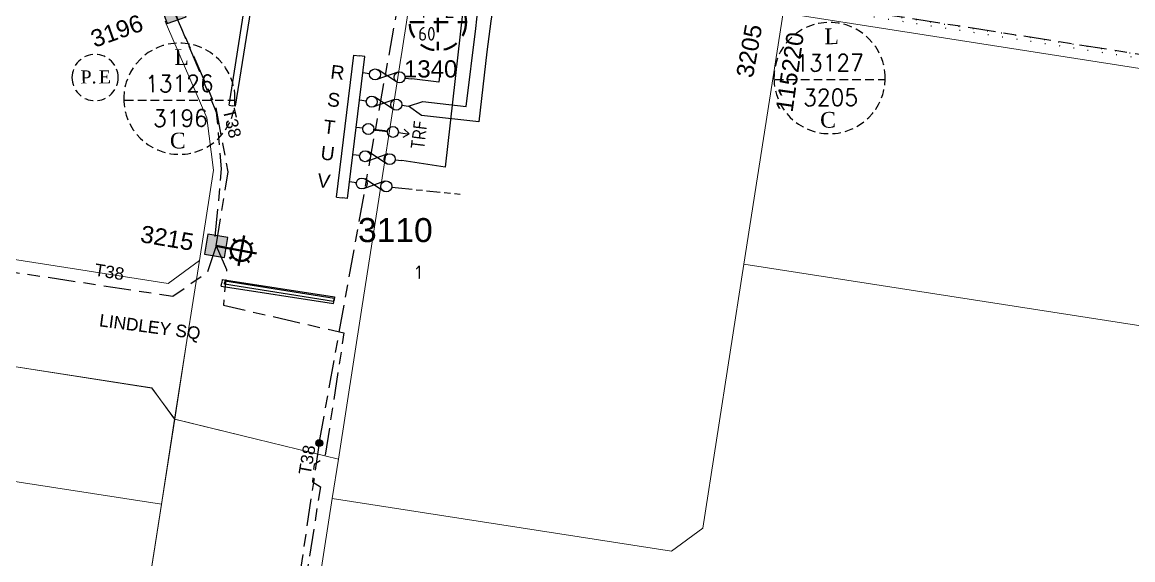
# Model space of a CAD drawing. Header units: metres. Extents: x 297818 to 299097, y 6264861 to 6266140.
# Drawn here: x 298226.2 to 298387.9, y 6265437.1 to 6265515.3 of the extents above; entities that cross this region are included whole.
import ezdxf
from ezdxf.enums import TextEntityAlignment as Align

# ---------------------------------------------------------------- set-up
doc = ezdxf.new("R2010")
doc.units = ezdxf.units.M
for name, pattern in [('Cable Exist UG', [8.2, 4, -1.2, 1.8, -1.2]), ('Cable New OH', [6, 4, -2]), ('Cable Remove', [2, 0, -2]), ('Dash', [5, 3, -2]), ('HIDDEN', [0.375, 0.25, -0.125]), ('HIDDEN2', [0.1875, 0.125, -0.0625]), ('IECLCHAINA', [8.2, 4, -1.2, 1.8, -1.2])]:
    doc.linetypes.add(name, pattern=pattern)
doc.layers.get('0').update_dxf_attribs({"color": 6})
for name, color, linetype in [('_User_LV_Exist', 7, 'Continuous'), ('Equip_HV_EXT', 7, 'Continuous'), ('Equip_LV_EXT', 7, 'Continuous'), ('Equip_SP_SL_EXT', 7, 'Continuous'), ('Mains_HV_EXT', 7, 'Continuous'), ('Mains_LV_EXT', 7, 'Continuous'), ('Mains_LV_NEW_T84', 2, 'Continuous'), ('Mains_SL_EXT', 7, 'Continuous'), ('Notes_LV_MISC', 7, 'Continuous'), ('Notes_SL_MISC', 7, 'Continuous'), ('Sub_LV_EXT', 7, 'Continuous'), ('SupportsUG_SP_LV_EXT', 7, 'Continuous'), ('SupportsUG_SP_LV_SL_EXT', 7, 'Continuous'), ('UG_Details_SP_MISC', 7, 'Continuous')]:
    doc.layers.add(name, color=color, linetype=linetype)
doc.layers.add('Cadastre Land Parcels_SP_EXT', color=9, linetype='Continuous', lineweight=5)
doc.layers.add('Cadastre Roads_SP_EXT', color=9, linetype='Continuous', lineweight=5)
doc.styles.add('AR12', font='Simplex')
doc.styles.add('COLUMN_LABEL', font='arial.ttf')
doc.styles.add('iecARIAL', font='arial.ttf', dxfattribs={"height": 2})
doc.styles.add('iecDevPlan', font='isocp.shx', dxfattribs={"height": 1.8})
doc.styles.add('iecNAME', font='times.ttf')
doc.styles.add('IESYMBOL1', font='isocp.shx')
doc.styles.add('POLE_LABEL', font='arial.ttf')
doc.styles.add('SLCP_LABEL', font='arial.ttf', dxfattribs={"height": 3.5})
doc.styles.get("Standard").update_dxf_attribs({"font": 'arial.ttf'})
doc.linetypes.add('Cable New UG', pattern='A,7,-0.25,["x",Standard,S=2,R=0,X=0.2,Y=-0.8],-2.1', length=9.35)

# ---------------------------------------------------------------- blocks, each defined once
blk = doc.blocks.new('COLUMN_EXT')
blk.add_hatch(color=256).paths.add_polyline_path([(-1.49, 1.48), (-1.49, -1.49), (1.48, -1.49), (1.48, 1.48)])
blk.add_lwpolyline([(-1.49, -1.49), (1.48, -1.49), (1.48, 1.48), (-1.49, 1.48)], close=True)
for tag, height, style, flags, p in [('ASSET_NUM', 2.5, 'COLUMN_LABEL', 8, (2, 2)), ('STRUCTURE_PLANT_NUMBER', 0.2, 'POLE_LABEL', 9, (1.81, 0.03)), ('STREET_CODE', 0.2, 'COLUMN_LABEL', 9, (1.81, -0.2))]:
    blk.add_attdef(tag, text='', height=height, dxfattribs=dict(style=style, flags=flags)).set_placement(p, align=Align.MIDDLE_LEFT)
at = {"flags": 9}
for tag, p in [('COLUMN_TYPE', (1.81, -0.4)), ('OWNED_BY', (1.81, -0.6)), ('STATE', (1.81, -0.8)), ('USAGE', (1.81, -1)), ('STREETNAME', (1.81, -1.6)), ('LEGEND', (1.81, -1.2)), ('LOCATION', (1.81, -1.4)), ('SUBURB', (1.81, -1.8)), ('NOTES', (1.81, -2))]:
    blk.add_attdef(tag, text='', height=0.2, dxfattribs=at).set_placement(p, align=Align.MIDDLE_LEFT)
at = {"flags": 1}
blk.add_attdef('Z', (1.81, -2.35), '', height=0.2, dxfattribs=at)
blk = doc.blocks.new('PILLAR_EXT')
blk.add_hatch(color=256).paths.add_polyline_path([(-2.475, 0.99), (-2.475, -0.99), (2.475, -0.99), (2.475, 0.99)])
blk.add_lwpolyline([(-2.475, -0.99), (2.475, -0.99), (2.475, 0.99), (-2.475, 0.99)], close=True)
at = {"style": 'iecARIAL', "flags": 8}
blk.add_attdef('ASSET_NUM', (1.5, 3.5), '', height=2.5, dxfattribs=at)
for tag, p, flags in [('OWNED_BY', (0, -0.2), 9), ('STATE', (0, -0.4), 9), ('SUPPORT_TYPE', (0, -0.6), 9), ('STREETNAME', (0, -1.8), 9), ('USAGE', (0, -0.8), 9), ('LEGEND', (0, -1), 9), ('LOCATION', (0, -1.2), 9), ('NOTES', (0, -1.4), 9), ('PARENT', (0, -1.6), 9), ('SUBURB', (0, -2), 1)]:
    blk.add_attdef(tag, p, '', height=0.2, dxfattribs=dict(flags=flags))
blk = doc.blocks.new('*U142')
at = {"lineweight": 40}
for p, q in [((0, 0), (2.17, -0.42)), ((2.49, 1.01), (2.8, 0.54)), ((4.07, 1.51), (3.22, -2.91)), ((5.35, 0.46), (4.88, 0.14)), ((1.43, -0.27), (5.85, -1.12)), ((1.94, -1.86), (2.4, -1.54)), ((4.8, -2.41), (4.48, -1.94))]:
    blk.add_line(p, q, dxfattribs=at)
blk.add_circle((3.64, -0.7), 1.5, dxfattribs=at)
at = {"style": 'iecARIAL', "flags": 8}
blk.add_attdef('ASSET_NUM', (1.5, 1.5), '', height=2.5, dxfattribs=at)
for tag, p, height, flags in [('OPERATING_VOLTAGE', (0.98, -1.65), 0.2, 9), ('CONSTRUCTED_VOLTAGE', (0.98, -0.65), 0.2, 9), ('CONTROL_TYPE', (0.98, -0.85), 0.2, 9), ('LANTERN_PURPOSE', (0.98, -1.05), 0.2, 9), ('LANTERN_TYPE', (0.98, -1.25), 0.2, 9), ('NO_PHASES', (0.98, -1.45), 0.2, 9), ('LNUMBER', (2.18, -3.25), 2.5, 8), ('ORIENTATION', (0.98, -1.85), 0.2, 9), ('OWNED_BY', (0.98, -2.05), 0.2, 9), ('STATE', (0.98, -2.25), 0.2, 9), ('USAGE', (0.98, -2.45), 0.2, 9), ('CEXIST', (0.98, -2.65), 0.2, 9), ('CNEW', (0.98, -2.85), 0.2, 9), ('CNUMBER', (0.98, -3.05), 0.2, 9), ('CREMOVE', (0.98, -3.25), 0.2, 9), ('CREPLACE', (0.98, -3.45), 0.2, 9), ('LKINGHEIGHT', (0.98, -3.65), 0.2, 9), ('LBRACKET', (0.98, -3.85), 0.2, 9), ('LBRACKETVOCAB', (0.98, -4.05), 0.2, 9), ('LCATEGORY', (0.98, -4.25), 0.2, 9), ('LCHARGE1', (0.98, -4.45), 0.2, 9), ('LCHARGE1PERCENT', (0.98, -4.65), 0.2, 9), ('LCHARGE2', (0.98, -4.85), 0.2, 9), ('LCHARGE2PERCENT', (0.98, -5.05), 0.2, 9), ('LCHARGE3', (0.98, -5.25), 0.2, 9), ('LCHARGE3PERCENT', (0.98, -5.45), 0.2, 9), ('LEXIST', (0.98, -5.65), 0.2, 9), ('LLAMP', (0.98, -5.85), 0.2, 9), ('LLAMPVOCAB', (0.98, -6.05), 0.2, 9), ('LMAST', (0.98, -6.25), 0.2, 9), ('LMASTVOCAB', (0.98, -6.45), 0.2, 9), ('LNEW', (0.98, -6.65), 0.2, 9), ('LANTNUMBER', (0.98, -6.85), 0.2, 9), ('LOUTREACH', (0.98, -7.25), 0.2, 9), ('LOUTREACHVOCAB', (0.98, -7.45), 0.2, 9), ('LRATECODE', (0.98, -7.65), 0.2, 9), ('LREMOVE', (0.98, -7.85), 0.2, 9), ('LREPLACE', (0.98, -8.05), 0.2, 9), ('LTYPE', (0.98, -8.25), 0.2, 9), ('STREETNAME', (0.98, -9.25), 0.2, 9), ('SUBURB', (0.98, -9.45), 0.2, 1), ('LTYPEVOCAB', (0.98, -8.45), 0.2, 9), ('LEGEND', (0.98, -8.65), 0.2, 9), ('LOCATION', (0.98, -8.85), 0.2, 9), ('NOTES', (0.98, -9.05), 0.2, 9)]:
    blk.add_attdef(tag, p, '', height=height, dxfattribs=dict(flags=flags))
blk = doc.blocks.new('SLCP_ZELL_EXT')
blk.add_wipeout([(-0.24, 7.5), (-0.71, 7.47), (-1.17, 7.41), (-1.64, 7.32), (-2.09, 7.21), (-2.54, 7.06), (-2.98, 6.89), (-3.41, 6.69), (-3.82, 6.46), (-4.22, 6.21), (-4.6, 5.93), (-4.96, 5.63), (-5.31, 5.31), (-5.63, 4.96), (-5.93, 4.6), (-6.21, 4.22), (-6.46, 3.82), (-6.69, 3.41), (-6.89, 2.98), (-7.06, 2.54), (-7.21, 2.09), (-7.32, 1.64), (-7.41, 1.17), (-7.47, 0.71), (-7.5, 0.24), (-7.5, -0.24), (-7.47, -0.71), (-7.41, -1.17), (-7.32, -1.64), (-7.21, -2.09), (-7.06, -2.54), (-6.89, -2.98), (-6.69, -3.41), (-6.46, -3.82), (-6.21, -4.22), (-5.93, -4.6), (-5.63, -4.96), (-5.31, -5.31), (-4.96, -5.63), (-4.6, -5.93), (-4.22, -6.21), (-3.82, -6.46), (-3.41, -6.69), (-2.98, -6.89), (-2.54, -7.06), (-2.09, -7.21), (-1.64, -7.32), (-1.17, -7.41), (-0.71, -7.47), (-0.24, -7.5), (0.24, -7.5), (0.71, -7.47), (1.17, -7.41), (1.64, -7.32), (2.09, -7.21), (2.54, -7.06), (2.98, -6.89), (3.41, -6.69), (3.82, -6.46), (4.22, -6.21), (4.6, -5.93), (4.96, -5.63), (5.31, -5.31), (5.63, -4.96), (5.93, -4.6), (6.21, -4.22), (6.46, -3.82), (6.69, -3.41), (6.89, -2.98), (7.06, -2.54), (7.21, -2.09), (7.32, -1.64), (7.41, -1.17), (7.47, -0.71), (7.5, -0.24), (7.5, 0.24), (7.47, 0.71), (7.41, 1.17), (7.32, 1.64), (7.21, 2.09), (7.06, 2.54), (6.89, 2.98), (6.69, 3.41), (6.46, 3.82), (6.21, 4.22), (5.93, 4.6), (5.63, 4.96), (5.31, 5.31), (4.96, 5.63), (4.6, 5.93), (4.22, 6.21), (3.82, 6.46), (3.41, 6.69), (2.98, 6.89), (2.54, 7.06), (2.09, 7.21), (1.64, 7.32), (1.17, 7.41), (0.71, 7.47), (0.24, 7.5)])
at = {"linetype": 'Dash', "lineweight": 40, "ltscale": 0.7}
for p, q in [((0, 4.11), (0, -4.11)), ((-4.11, 0), (4.11, 0))]:
    blk.add_line(p, q, dxfattribs=at)
blk.add_circle((0, 0), 4.11, dxfattribs=at)
at = {"lineweight": 40, "style": 'IESYMBOL1'}
for s, p in [('P', (-1.6, 0)), ('Z', (1.7, 0)), ('60', (-1.61, -3.31))]:
    blk.add_text(s, height=2, dxfattribs=at).set_placement(p, align=Align.BOTTOM_CENTER)
at = {"style": 'SLCP_LABEL'}
for tag, height, flags, p in [('ASSET_NUM', 2.5, 8, (2, 2)), ('STREET_CODE', 0.2, 9, (0, -0.2))]:
    blk.add_attdef(tag, text='', height=height, dxfattribs=dict(at, flags=flags)).set_placement(p, align=Align.MIDDLE_LEFT)
at = {"flags": 1}
blk.add_attdef('Z', (0, 0), '', height=0.2, dxfattribs=at)
at = {"flags": 9}
for tag, p in [('CONSTRUCTED_VOLTAGE', (0, -0.4)), ('CONTROL_TYPE', (0, -0.6)), ('OPERATING_VOLTAGE', (0, -1)), ('ORIENTATION', (0, -1.2)), ('OWNED_BY', (0, -1.4)), ('NO_PHASES', (0, -0.8)), ('USAGE', (0, -1.6)), ('STATE', (0, -2)), ('LOCATION', (0, -1.8)), ('NOTES', (0, -2.2))]:
    blk.add_attdef(tag, text='', height=0.2, dxfattribs=at).set_placement(p, align=Align.MIDDLE_LEFT)
blk = doc.blocks.new('CONNECTOR_NODE_EXT')
h = blk.add_hatch(color=256)
edge = h.paths.add_edge_path()
edge.add_arc((0, 0), 0.5, 0, 360)
blk.add_circle((0, 0), 0.5)
at = {"flags": 1}
blk.add_attdef('Z', (0, 0), '', height=0.2, dxfattribs=at)
at = {"flags": 9}
for tag, p in [('CONNECTOR_TYPE', (0, 0)), ('CONSTRUCTED_VOLTAGE', (0, -0.2)), ('OPERATING_VOLTAGE', (0, -0.6)), ('ORIENTATION', (0, -0.8)), ('SUBTYPE', (0, -1)), ('NO_PHASES', (0, -0.4)), ('USAGE', (0, -1.2)), ('NOTES', (0, -1.4))]:
    blk.add_attdef(tag, text='', height=0.2, dxfattribs=at).set_placement(p, align=Align.MIDDLE_LEFT)
blk = doc.blocks.new('LV_UG_DFUSE_CLOSED_EXT')
for points in [[(1, 0), (0, 0)], [(5.04, 0.73), (2.16, -0.72)], [(5.05, -0.71), (2.16, 0.72)], [(6.2, 0.01), (7.2, 0.01)]]:
    blk.add_lwpolyline(points)
for centre in [(1.8, 0), (5.4, 0.01)]:
    blk.add_circle(centre, 0.8)
at = {"flags": 9}
for tag, p in [('ACTUAL_STATUS', (0, 0)), ('CONSTRUCTED_VOLTAGE', (0, -0.2)), ('OPERATING_VOLTAGE', (0, -0.6)), ('ORIENTATION', (0, -0.8)), ('STATE', (0, -1)), ('SWITCH_TYPE', (0, -1.2)), ('NO_PHASES', (0, -0.4)), ('USAGE', (0, -1.4)), ('NOTES', (0, -1.6))]:
    blk.add_attdef(tag, text='', height=0.2, dxfattribs=at).set_placement(p, align=Align.MIDDLE_LEFT)
at = {"flags": 1}
blk.add_attdef('Z', (0, 0), '', height=0.2, dxfattribs=at)
blk = doc.blocks.new('TX_LINK_EXT')
h = blk.add_hatch(color=256)
edge = h.paths.add_edge_path()
edge.add_line((2.6, 0.05), (4.6, 0.05))
edge.add_arc((5.4, 0.01), 0.8, 177.2353, 184.4027)
edge.add_line((4.6, -0.05), (2.6, -0.05))
edge.add_arc((1.8, 0), 0.8, 356.4167, 363.5833)
for points in [[(1, 0), (0, 0)], [(2.6, 0.05), (4.6, 0.05)], [(6.2, 0.01), (7.2, 0.01)], [(2.6, -0.05), (4.6, -0.05)]]:
    blk.add_lwpolyline(points)
for centre in [(1.8, 0), (5.4, 0.01)]:
    blk.add_circle(centre, 0.8)
for centre, start, end in [((1.8, 0), 356.4167, 3.5833), ((5.4, 0.01), 177.2353, 184.4027)]:
    blk.add_arc(centre, 0.8, start, end)
at = {"layer": 'Sub_LV_EXT'}
blk.add_line((7.2, 0.01), (7.8, 0.01), dxfattribs=at)
blk.add_lwpolyline([(7, -0.59), (7.8, 0.01), (7, 0.61)], dxfattribs=at)
at = {"flags": 1}
blk.add_attdef('Z', (0, 0), '', height=0.2, dxfattribs=at)
at = {"layer": 'Sub_LV_EXT', "color": 7, "style": 'IESYMBOL1'}
blk.add_text('TRF', height=2, rotation=90, dxfattribs=at).set_placement((9.24, 0.01), align=Align.MIDDLE_CENTER)
at = {"layer": 'Sub_LV_EXT', "flags": 1}
for tag, p in [('ORIENTATION', (2.14, -1.53)), ('USAGE', (2.14, -1.14)), ('NOTES', (2.14, -3.07))]:
    blk.add_attdef(tag, p, '', height=0.2, dxfattribs=at)
blk = doc.blocks.new('*U185')
at = {"layer": 'Sub_LV_EXT'}
for p, q in [((-1.6, 0), (-1.6, 20.8)), ((-1.6, 20.8), (-0.8, 20.8)), ((0, 20.8), (-0.8, 20.8)), ((0, 0), (0, 20.8)), ((-1.6, 0), (-0.8, 0)), ((0, 0), (-0.8, 0))]:
    blk.add_line(p, q, dxfattribs=at)

msp = doc.modelspace()

# ---------------------------------------------------------------- linework, layer by layer
at = {"layer": '_User_LV_Exist', "color": 7, "linetype": 'Cable Exist UG', "ltscale": 0.5, "flags": 128}
msp.add_lwpolyline([(298281.02, 6265491.21), (298289.99, 6265490.3)], dxfattribs=at)
at = {"layer": 'Cadastre Land Parcels_SP_EXT', "linetype": 'Continuous'}
for points in [[(298437.54, 6265501.03), (298337.01, 6265516.69), (298331.32, 6265480.13), (298389.12, 6265471.15)], [(298224.82, 6265480.82), (298247.46, 6265477.3), (298252.03, 6265480.64), (298254.07, 6265493.78), (298253.1, 6265501.41), (298247.38, 6265514.67), (298247.2, 6265515.08), (298247.04, 6265515.5)]]:
    msp.add_lwpolyline(points, dxfattribs=at)
msp.add_lwpolyline([(298248.41, 6265457.53), (298245.07, 6265462.1), (298222.14, 6265465.66), (298217.57, 6265462.32), (298215.65, 6265449.93), (298246.48, 6265445.14), (298248.41, 6265457.53)], close=True, dxfattribs=at)
at = {"layer": 'Cadastre Roads_SP_EXT', "linetype": 'Continuous'}
for points in [[(298252.03, 6265480.64), (298247.46, 6265477.3), (298224.82, 6265480.82), (298223.44, 6265472.98), (298222.14, 6265465.66), (298245.07, 6265462.1), (298248.41, 6265457.53), (298250.2, 6265468.98), (298252.03, 6265480.64)], [(298252.01, 6265480.63), (298247.45, 6265477.3), (298224.82, 6265480.82), (298223.45, 6265472.96), (298222.16, 6265465.64), (298245.09, 6265462.07), (298248.42, 6265457.52), (298250.2, 6265468.97), (298252.01, 6265480.63)]]:
    msp.add_lwpolyline(points, close=True, dxfattribs=at)
for points in [[(298250.21, 6265309.91), (298292.16, 6265338.16), (298292.48, 6265340.21), (298292.48, 6265340.23), (298292.78, 6265342.13), (298271.94, 6265368.46), (298261.39, 6265381.79), (298268.3, 6265426.25), (298271.37, 6265446.01), (298272.26, 6265451.7), (298260.33, 6265454.62), (298248.41, 6265457.53), (298246.48, 6265445.14), (298244.26, 6265430.88), (298242.04, 6265416.62), (298239.83, 6265402.36), (298237.2, 6265385.44), (298233.17, 6265382.72), (298212.44, 6265368.76), (298196.48, 6265358.01), (298195.93, 6265354.48), (298195.55, 6265352.08), (298206.02, 6265339.41), (298226.24, 6265314.92)], [(298250.21, 6265309.91), (298292.16, 6265338.16), (298292.48, 6265340.21), (298292.48, 6265340.23), (298292.78, 6265342.13), (298271.94, 6265368.46), (298261.39, 6265381.79), (298268.3, 6265426.25), (298271.37, 6265446.01), (298272.26, 6265451.7), (298260.33, 6265454.61), (298248.42, 6265457.52), (298246.5, 6265445.13), (298244.28, 6265430.86), (298242.07, 6265416.6), (298239.85, 6265402.35), (298237.22, 6265385.42), (298233.19, 6265382.71), (298212.46, 6265368.74), (298196.49, 6265358), (298195.94, 6265354.47), (298195.57, 6265352.06), (298206.03, 6265339.4), (298226.25, 6265314.91)]]:
    msp.add_lwpolyline(points, dxfattribs=at)
at = {"layer": 'Mains_HV_EXT', "linetype": 'Cable Exist UG'}
msp.add_lwpolyline([(298269.48, 6265454.05), (298266.36, 6265433.16)], dxfattribs=at)
at = {"layer": 'Mains_LV_EXT', "linetype": 'Cable Remove'}
msp.add_lwpolyline([(298339.75, 6265518.29), (298397.66, 6265509.3)], dxfattribs=at)
at = {"layer": 'Mains_LV_EXT', "linetype": 'Cable Exist UG', "flags": 128}
for points in [[(298254.47, 6265482.77), (298256.2, 6265493.53), (298255.45, 6265497.66), (298254.41, 6265503.03), (298248.61, 6265516.29)], [(298254.47, 6265482.77), (298253.19, 6265478.91), (298248.17, 6265475.39), (298224.3, 6265479)], [(298254.47, 6265482.77), (298255.97, 6265479.35), (298255.52, 6265474.13), (298273.07, 6265470.1), (298270.28, 6265451.87), (298268.71, 6265450.94), (298268.47, 6265448.39), (298269.64, 6265447.7), (298266.72, 6265429.06), (298298.11, 6265424.41), (298298.04, 6265419.29)]]:
    msp.add_lwpolyline(points, dxfattribs=at)
at = {"layer": 'Mains_LV_NEW_T84', "linetype": 'Cable New UG', "flags": 128}
msp.add_lwpolyline([(298270.8, 6265635.22), (298271.07, 6265633.61), (298277.56, 6265632.7), (298276.64, 6265623.7), (298276.18, 6265618.39), (298275.77, 6265611.26), (298275.44, 6265608.14), (298276.16, 6265607.15), (298275.43, 6265601.51), (298278.71, 6265600), (298277.55, 6265590.14), (298273.11, 6265589.47), (298272.52, 6265585.31), (298272.1, 6265582.75), (298271.52, 6265578.43), (298270.75, 6265575.58), (298269.47, 6265572.66), (298266.42, 6265568.1), (298262.86, 6265567.66), (298263.89, 6265564.99), (298259.57, 6265559.91), (298261.06, 6265556.7), (298257.1, 6265550.8), (298254.33, 6265550.1), (298252.88, 6265546.75), (298251.55, 6265541.29), (298251.16, 6265538.83), (298250.65, 6265534.69), (298250.66, 6265531.37), (298251.27, 6265530.46), (298251.59, 6265527.66), (298251.91, 6265525.57), (298262.54, 6265525.62), (298280.68, 6265525.55), (298288.42, 6265525.76), (298288.97, 6265525.63), (298288.57, 6265523.07), (298288.42, 6265520.62), (298286.89, 6265506.63), (298282.96, 6265507.09)], dxfattribs=at)
at = {"layer": 'Mains_SL_EXT', "linetype": 'Cable Remove'}
msp.add_lwpolyline([(298333.69, 6265519.23), (298335.72, 6265518.37), (298395.98, 6265509.02), (298397.66, 6265509.3)], dxfattribs=at)
at = {"layer": 'Notes_SL_MISC', "linetype": 'HIDDEN2', "ltscale": 10}
for p, q in [((298335.85, 6265506.99), (298351.83, 6265506.99)), ((298241.17, 6265503.97), (298257.14, 6265503.97))]:
    msp.add_line(p, q, dxfattribs=at)
for points in [[(298335.69, 6265507.21, 1), (298351.89, 6265507.21, 1), (298335.69, 6265507.21)], [(298241.01, 6265504.19, 1), (298257.2, 6265504.19, 1), (298241.01, 6265504.19)]]:
    msp.add_lwpolyline(points, format="xyb", dxfattribs=at)
at = {"layer": 'Notes_SL_MISC', "linetype": 'HIDDEN', "ltscale": 5, "elevation": -29.97}
msp.add_lwpolyline([(298233.46, 6265507.27, 1), (298240.2, 6265507.27, 1), (298233.46, 6265507.27)], format="xyb", dxfattribs=at)
at = {"layer": 'UG_Details_SP_MISC'}
for p, q in [((298256.34, 6265503.24), (298258.55, 6265517.21)), ((298257.29, 6265503.09), (298259.5, 6265517.06)), ((298256.34, 6265503.24), (298256.82, 6265503.16)), ((298257.29, 6265503.09), (298256.82, 6265503.16)), ((298255.35, 6265477.86), (298255.28, 6265477.39)), ((298255.35, 6265477.86), (298271.71, 6265475.33)), ((298255.21, 6265476.91), (298255.28, 6265477.39)), ((298255.21, 6265476.91), (298271.57, 6265474.38)), ((298255.65, 6265477.18), (298255.69, 6265477.41)), ((298271.57, 6265474.66), (298255.65, 6265477.18)), ((298255.72, 6265477.65), (298255.69, 6265477.41)), ((298271.65, 6265475.13), (298255.72, 6265477.65)), ((298271.57, 6265474.66), (298271.61, 6265474.9)), ((298271.57, 6265474.38), (298271.64, 6265474.86)), ((298271.65, 6265475.13), (298271.61, 6265474.9)), ((298271.71, 6265475.33), (298271.64, 6265474.86))]:
    msp.add_line(p, q, dxfattribs=at)
at = {"layer": 'UG_Details_SP_MISC', "color": 7, "linetype": 'Cable Exist UG', "flags": 128}
for points in [[(298307.19, 6265522.9), (298333.53, 6265519.19), (298338.06, 6265518.66), (298398.03, 6265509.27), (298434.44, 6265503.57), (298439.48, 6265502.79), (298444.77, 6265502.98), (298449.16, 6265504.33), (298452.94, 6265506.45), (298455.69, 6265508.7), (298457.73, 6265510.74), (298459.99, 6265515.1), (298462.21, 6265520.54), (298466.21, 6265531.58), (298468.44, 6265537.6), (298470.41, 6265542.86), (298471.54, 6265547.93), (298471.75, 6265553.9), (298471.22, 6265558.26), (298469.72, 6265563.04), (298467.37, 6265567.93), (298465.12, 6265571.12), (298461.33, 6265575.26), (298457.58, 6265577.89), (298455.7, 6265578.99), (298452.97, 6265580.21), (298447.87, 6265581.55), (298442.09, 6265582.71), (298433.23, 6265584.08), (298425.93, 6265585.12), (298410.38, 6265587.5), (298367.49, 6265594.26), (298361.58, 6265595.04), (298357.13, 6265595.38), (298353.97, 6265595.1), (298350.31, 6265594.42), (298347.69, 6265593.6), (298344.02, 6265591.37), (298351.5, 6265582.24), (298349.47, 6265580.39), (298347.78, 6265577.42), (298347.12, 6265573.6), (298345.15, 6265561.27)], [(298255.72, 6265558.63), (298252.77, 6265555), (298250.7, 6265549.5), (298249.39, 6265542.57), (298248.33, 6265536.38), (298247.23, 6265530.41), (298246.79, 6265526.95), (298246.89, 6265521.31), (298248.21, 6265517.31), (298254.48, 6265502.26), (298254.76, 6265499.14), (298255.21, 6265493.97), (298254.98, 6265491.43), (298254.23, 6265483.64)]]:
    msp.add_lwpolyline(points, dxfattribs=at)

# ---------------------------------------------------------------- block references
at = {"layer": 'Equip_HV_EXT'}
msp.add_blockref('CONNECTOR_NODE_EXT', (298269.48, 6265454.05), dxfattribs=at)
at = {"layer": 'Equip_LV_EXT', "linetype": 'Cable New OH', "ltscale": 0.5, "rotation": 353.0311511741124}
for name, p in [('*U185', (298273.58, 6265489.69)), ('LV_UG_DFUSE_CLOSED_EXT', (298275.33, 6265503.98)), ('TX_LINK_EXT', (298274.84, 6265500.01)), ('LV_UG_DFUSE_CLOSED_EXT', (298274.36, 6265496.04)), ('LV_UG_DFUSE_CLOSED_EXT', (298273.88, 6265492.07))]:
    msp.add_blockref(name, p, dxfattribs=at)
at = {"layer": 'Equip_SP_SL_EXT'}
msp.add_blockref('*U142', (298254.47, 6265482.77), dxfattribs=at)
at = {"layer": 'SupportsUG_SP_LV_EXT'}
ref = msp.add_blockref('PILLAR_EXT', (298338, 6265518.55), dxfattribs=dict(at, rotation=170.1881666012836))
ref.add_attrib('ASSET_NUM', '115220', dxfattribs={"layer": '0', "height": 2.5, "rotation": 81.7376, "style": 'iecARIAL'}).set_placement((298338.83, 6265513.84), align=Align.MIDDLE_RIGHT)
at = {"layer": 'SupportsUG_SP_LV_SL_EXT'}
ref = msp.add_blockref('COLUMN_EXT', (298333.69, 6265519.23), dxfattribs=dict(at, rotation=349.6902520348642))
ref.add_attrib('ASSET_NUM', '3205', dxfattribs={"layer": '0', "height": 2.5, "rotation": 79.7265, "style": 'COLUMN_LABEL'}).set_placement((298332.77, 6265514.98), align=Align.MIDDLE_RIGHT)
ref = msp.add_blockref('COLUMN_EXT', (298248.22, 6265517.02), dxfattribs=dict(at, rotation=289.4527161809633))
ref.add_attrib('ASSET_NUM', '3196', dxfattribs={"layer": '0', "height": 2.5, "rotation": 19.4889, "style": 'COLUMN_LABEL'}).set_placement((298243.23, 6265516.55), align=Align.TOP_RIGHT)
ref = msp.add_blockref('COLUMN_EXT', (298254.47, 6265482.77), dxfattribs=dict(at, rotation=260.3477961867741))
ref.add_attrib('ASSET_NUM', '3215', dxfattribs={"layer": '0', "height": 2.5, "rotation": 350.384, "style": 'COLUMN_LABEL'}).set_placement((298251.37, 6265484.5), align=Align.TOP_RIGHT)

# ---------------------------------------------------------------- texts
at = {"layer": 'Cadastre Land Parcels_SP_EXT', "style": 'iecDevPlan'}
msp.add_text('1', height=2, dxfattribs=at).set_placement((298283.48, 6265477.92))
at = {"layer": 'Cadastre Roads_SP_EXT'}
for p in [(298237.35, 6265471.09), (298237.36, 6265471.07)]:
    msp.add_text('LINDLEY SQ', height=1.8, rotation=352.416, dxfattribs=at).set_placement(p)
at = {"layer": 'Equip_LV_EXT', "char_height": 2, "width": 1.1319, "attachment_point": 1, "rotation": 353.0312, "style": 'iecARIAL'}
for s, insert in [('R', (298271.26, 6265509.15)), ('S', (298270.78, 6265505.14)), ('T', (298270.21, 6265501.17)), ('U', (298269.82, 6265497.36)), ('V', (298269.33, 6265493.35))]:
    msp.add_mtext(s, dxfattribs=dict(at, insert=insert))
at = {"layer": 'Mains_LV_EXT'}
for rotation, p in [(283.2834, (298255.41, 6265502.53)), (350.6877, (298236.63, 6265478.45)), (80.2009, (298268.21, 6265449.33))]:
    msp.add_text('T38', height=1.8, rotation=rotation, dxfattribs=at).set_placement(p)
at = {"layer": 'Notes_LV_MISC', "color": 2, "linetype": 'Cable New OH', "ltscale": 0.5, "insert": (298275.12, 6265486.82), "char_height": 3.5, "attachment_point": 1, "style": 'iecARIAL'}
msp.add_mtext_dynamic_manual_height_columns('3110', width=34.2028, gutter_width=10, heights=[0], dxfattribs=at)
at = {"layer": 'Notes_SL_MISC', "linetype": 'IECLCHAINA', "lineweight": 0, "style": 'iecNAME'}
for s, height, p in [('L', 2.29, (298343.05, 6265512.13)), ('L', 2.29, (298248.37, 6265509.11)), ('P.', 1.91, (298234.72, 6265506.41, -29.97)), ('E', 1.91, (298237.38, 6265506.41, -29.97)), ('C', 2.29, (298342.42, 6265499.97)), ('C', 2.29, (298247.73, 6265496.95))]:
    msp.add_text(s, height=height, rotation=0.4193, dxfattribs=at).set_placement(p)
at = {"layer": 'Notes_SL_MISC', "lineweight": 0, "style": 'AR12', "width": 0.948629}
for s, p in [('13127', (298343.8, 6265507.46, 35.97)), ('13126', (298249.12, 6265504.44, 35.97)), ('3205', (298343.96, 6265502.42, 35.97)), ('3196', (298249.27, 6265499.4, 35.97))]:
    msp.add_text(s, height=2.454, rotation=0.3904, dxfattribs=at).set_placement(p, align=Align.BOTTOM_CENTER)

# ---------------------------------------------------------------- next in the draw order: block references
at = {"layer": 'Mains_SL_EXT', "linetype": 'Cable Exist UG'}
ref = msp.add_blockref('SLCP_ZELL_EXT', (298286.75, 6265515.36), dxfattribs=at)
ref.add_attrib('ASSET_NUM', '1340', dxfattribs={"layer": '0', "height": 2.5, "style": 'SLCP_LABEL'}).set_placement((298289.58, 6265509.79), align=Align.TOP_RIGHT)

# ---------------------------------------------------------------- next in the draw order: linework, layer by layer
at = {"color": 2, "linetype": 'Cable New UG', "ltscale": 0.5}
msp.add_circle((298457.33, 6265500.67), 639.42, dxfattribs=at)
at = {"layer": 'Cadastre Land Parcels_SP_EXT', "linetype": 'Continuous'}
msp.add_lwpolyline([(298325.34, 6265441.67), (298331.32, 6265480.13), (298337.01, 6265516.69), (298323.28, 6265518.83), (298287.61, 6265524.37), (298283.05, 6265521.04), (298275.63, 6265473.4), (298272.26, 6265451.7), (298271.37, 6265446.01), (298320.77, 6265438.33), (298325.34, 6265441.67)], close=True, dxfattribs=at)
at = {"layer": 'Mains_HV_EXT', "linetype": 'Cable Exist UG', "flags": 128}
msp.add_lwpolyline([(298269.48, 6265454.05), (298282.4, 6265525.92), (298304.09, 6265522.47), (298304.46, 6265524.75)], dxfattribs=at)
at = {"layer": 'Mains_LV_NEW_T84', "linetype": 'Cable New UG', "flags": 128}
for points in [[(298250.4, 6265524.28), (298251.46, 6265523.09), (298263.46, 6265523.3), (298291.07, 6265523.09), (298287.83, 6265494.25), (298281.51, 6265495.18)], [(298295.75, 6265524.65), (298294.95, 6265518.53), (298294.44, 6265515.51), (298293.89, 6265511.03), (298292.72, 6265500.84), (298284.35, 6265501.74), (298282.48, 6265503.12)], [(298282.48, 6265503.12), (298284.56, 6265503.81), (298290.86, 6265503.04), (298292.28, 6265514.44), (298293.16, 6265522.61)]]:
    msp.add_lwpolyline(points, dxfattribs=at)

# ---------------------------------------------------------------- next in the draw order: block references
at = {"layer": 'Equip_LV_EXT', "linetype": 'Cable New OH', "ltscale": 0.5, "rotation": 353.0311511741124}
msp.add_blockref('LV_UG_DFUSE_CLOSED_EXT', (298275.81, 6265507.95), dxfattribs=at)

doc.saveas('drawing.dxf')
